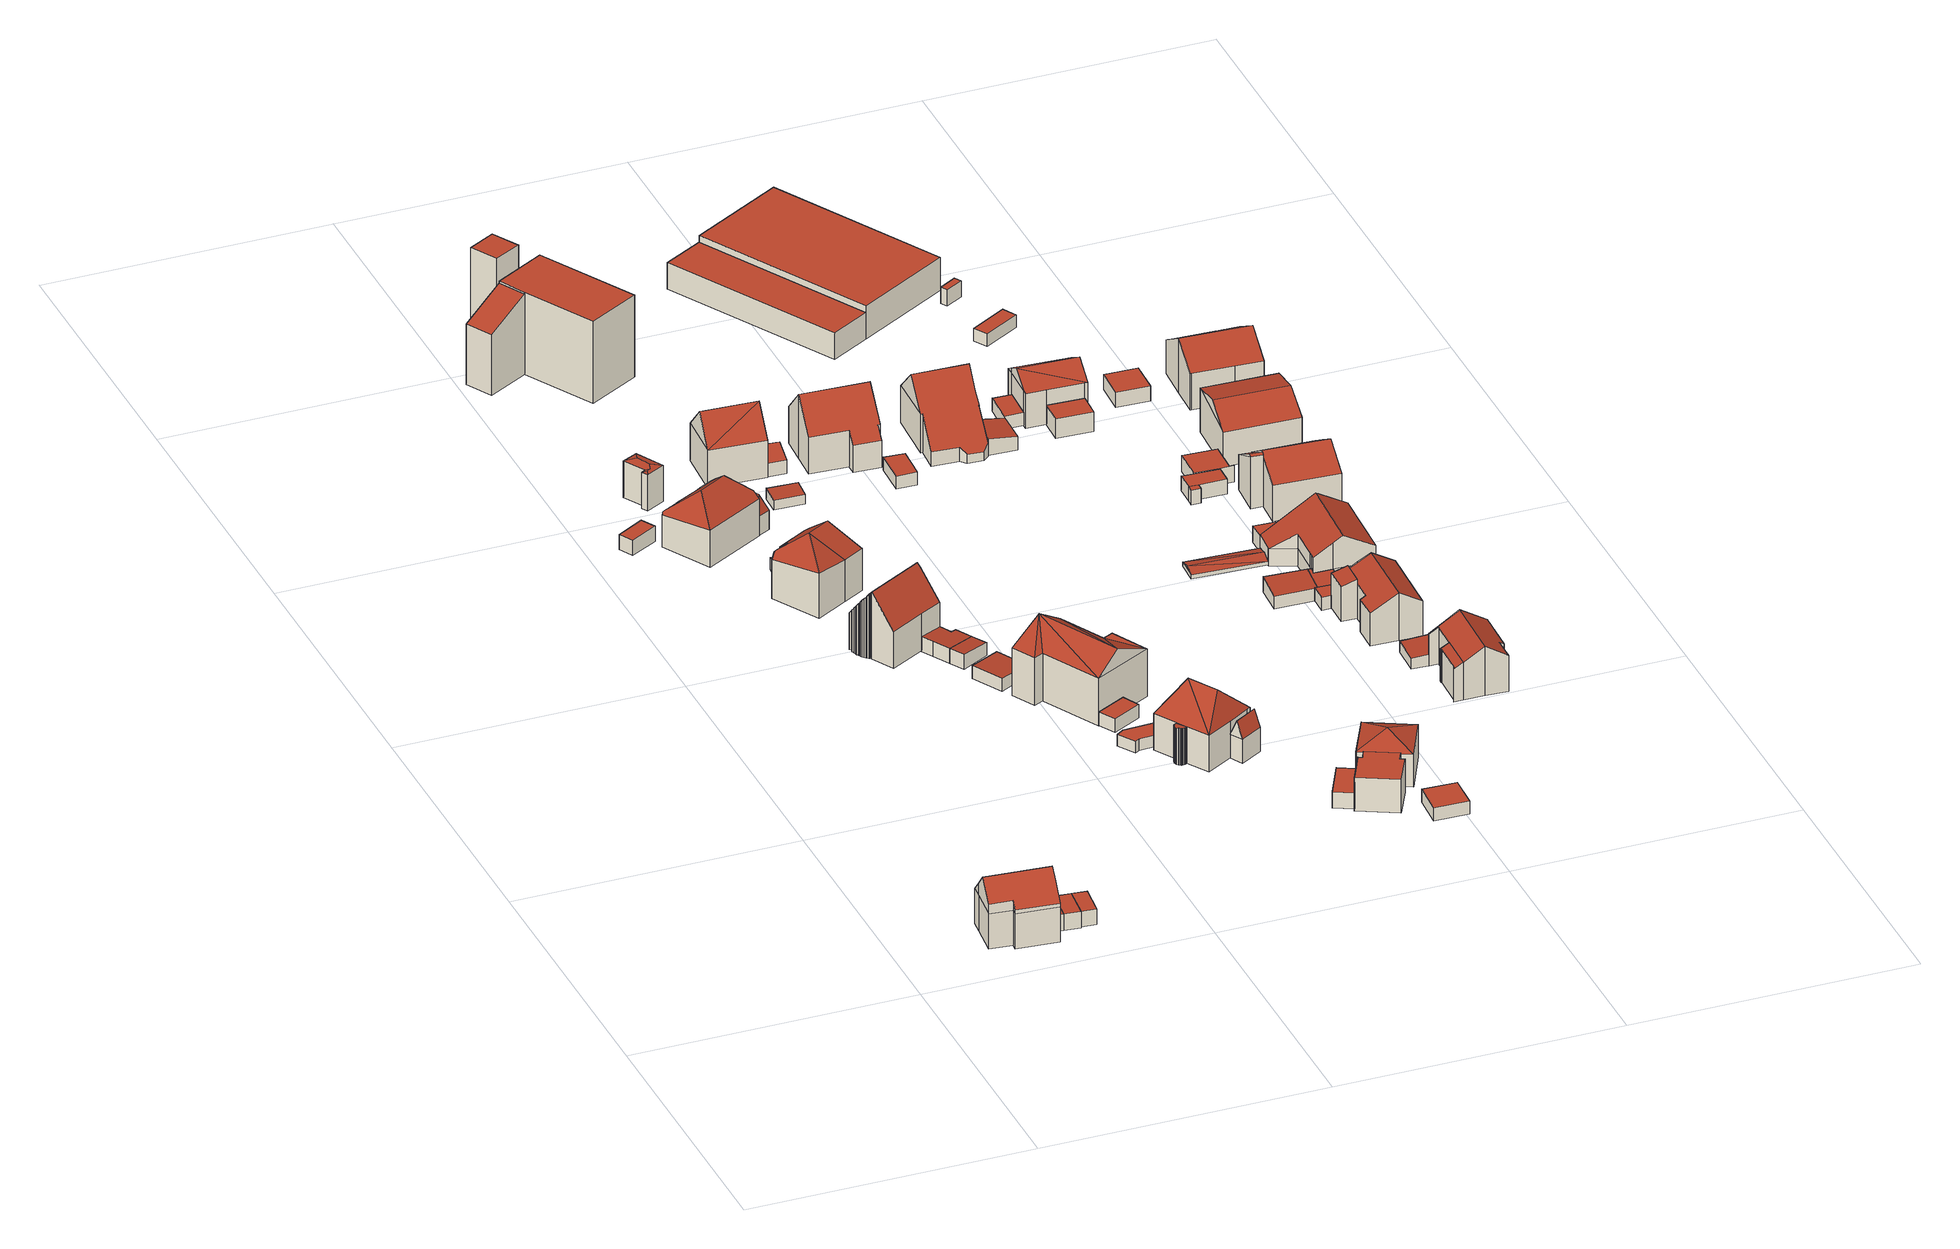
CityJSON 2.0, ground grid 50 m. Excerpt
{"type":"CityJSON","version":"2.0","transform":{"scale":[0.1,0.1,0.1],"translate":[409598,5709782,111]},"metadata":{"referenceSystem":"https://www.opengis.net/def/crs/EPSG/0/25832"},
"CityObjects":{
"building1":{"type":"Building","attributes":{"Gemeindeschluessel":"05978036","Geometrietyp2DReferenz":"3000","function":"31001_1000","roofType":"5000","measuredHeight":11.37},"geometry":[{"type":"MultiSurface","lod":"2","boundaries":[[[0,1,2,3]],[[1,4,5,2]],[[4,6,7,5]],[[6,8,9,7]],[[8,10,11,9]],[[10,12,13,11]],[[12,14,15,13]],[[14,16,17,15]],[[16,18,19,17]],[[18,20,21,19]],[[20,0,3,21]],[[22,23,4,1,24,25,26,27]],[[28,26,25,29,30,31,32]],[[12,28,32,14]],[[14,32,31,16]],[[16,31,30,18]],[[18,30,29,20]],[[20,29,25,24,0]],[[10,27,26,28,12]],[[8,22,27,10]],[[0,24,1]],[[6,23,22,8]],[[4,23,6]],[[3,2,5,7,9,11,13,15,17,19,21]]],"semantics":{"surfaces":[{"type":"WallSurface"},{"type":"RoofSurface"},{"type":"GroundSurface"}],"values":[0,0,0,0,0,0,0,0,0,0,0,1,1,0,0,0,0,0,0,0,0,0,0,2]}}]},
"building2":{"type":"Building","attributes":{"Gemeindeschluessel":"05978036","Geometrietyp2DReferenz":"3000","function":"51009_1610","roofType":"1000","measuredHeight":2.93},"geometry":[{"type":"MultiSurface","lod":"2","boundaries":[[[33,34,35,36]],[[34,37,38,35]],[[37,39,40,38]],[[39,41,42,40]],[[41,43,44,42]],[[43,33,36,44]],[[43,41,39,37,34,33]],[[36,35,38,40,42,44]]],"semantics":{"surfaces":[{"type":"WallSurface"},{"type":"RoofSurface"},{"type":"GroundSurface"}],"values":[0,0,0,0,0,0,1,2]}}]},
"building3":{"type":"Building","attributes":{"Gemeindeschluessel":"05978036","Geometrietyp2DReferenz":"3000","function":"31001_2460","roofType":"1000","measuredHeight":2.92},"geometry":[{"type":"MultiSurface","lod":"2","boundaries":[[[45,43,44,46]],[[43,41,42,44]],[[41,47,48,42]],[[47,45,46,48]],[[47,41,43,45]],[[46,44,42,48]]],"semantics":{"surfaces":[{"type":"WallSurface"},{"type":"RoofSurface"},{"type":"GroundSurface"}],"values":[0,0,0,0,1,2]}}]},
"building4":{"type":"Building","attributes":{"Gemeindeschluessel":"05978036","Geometrietyp2DReferenz":"3000","function":"31001_2460","roofType":"1000","measuredHeight":2.87},"geometry":[{"type":"MultiSurface","lod":"2","boundaries":[[[45,47,49,50]],[[47,51,52,49]],[[51,53,54,52]],[[53,45,50,54]],[[53,51,47,45]],[[50,49,52,54]]],"semantics":{"surfaces":[{"type":"WallSurface"},{"type":"RoofSurface"},{"type":"GroundSurface"}],"values":[0,0,0,0,1,2]}}]},
"building5":{"type":"Building","attributes":{"Gemeindeschluessel":"05978036","Geometrietyp2DReferenz":"3000","function":"31001_2460","roofType":"1000","measuredHeight":2.75},"geometry":[{"type":"MultiSurface","lod":"2","boundaries":[[[55,56,57,58]],[[56,59,60,57]],[[59,61,62,60]],[[61,55,58,62]],[[61,59,56,55]],[[58,57,60,62]]],"semantics":{"surfaces":[{"type":"WallSurface"},{"type":"RoofSurface"},{"type":"GroundSurface"}],"values":[0,0,0,0,1,2]}}]},
"building6":{"type":"Building","attributes":{"Gemeindeschluessel":"05978036","Geometrietyp2DReferenz":"3000","function":"31001_1000","roofType":"5000","measuredHeight":11.04},"geometry":[{"type":"MultiSurface","lod":"2","boundaries":[[[63,64,65,66]],[[64,67,68,65]],[[67,69,70,68]],[[69,71,72,70]],[[71,73,74,72]],[[73,75,76,74]],[[75,77,78,76]],[[77,79,80,78]],[[79,81,82,80]],[[81,83,84,82]],[[83,85,86,84]],[[85,63,66,86]],[[83,87,88,85]],[[75,73,89,90,79,77]],[[81,90,89,87,83]],[[89,73,71,69,67,64,63,88,87]],[[81,79,90]],[[63,85,88]],[[66,65,68,70,72,74,76,78,80,82,84,86]]],"semantics":{"surfaces":[{"type":"WallSurface"},{"type":"RoofSurface"},{"type":"GroundSurface"}],"values":[0,0,0,0,0,0,0,0,0,0,0,0,1,1,1,1,0,0,2]}}]},
"building7":{"type":"Building","attributes":{"Gemeindeschluessel":"05978036","Geometrietyp2DReferenz":"3000","function":"31001_2460","roofType":"5000","measuredHeight":7.11},"geometry":[{"type":"MultiSurface","lod":"2","boundaries":[[[91,92,93,94]],[[92,95,96,93]],[[95,97,98,96]],[[97,99,100,98]],[[99,101,102,100]],[[101,91,94,102]],[[103,104,101,99]],[[103,99,97]],[[105,104,103,97,95]],[[106,105,95,92]],[[106,92,91]],[[104,105,106,91,101]],[[94,93,96,98,100,102]]],"semantics":{"surfaces":[{"type":"WallSurface"},{"type":"RoofSurface"},{"type":"GroundSurface"}],"values":[0,0,0,0,0,0,1,1,1,1,1,1,2]}}]},
"building8":{"type":"Building","attributes":{"Gemeindeschluessel":"05978036","Geometrietyp2DReferenz":"3000","function":"31001_1000","roofType":"3100","measuredHeight":12.32},"geometry":[{"type":"MultiSurface","lod":"2","boundaries":[[[107,108,109,110]],[[108,111,112,109]],[[111,113,114,112]],[[113,115,116,114]],[[115,117,118,116]],[[117,119,120,118]],[[119,121,122,120]],[[121,123,124,122]],[[123,125,126,124]],[[125,127,128,126]],[[127,129,130,128]],[[129,131,132,130]],[[131,133,134,132]],[[133,135,136,134]],[[135,137,138,136]],[[137,139,140,138]],[[139,141,142,140]],[[141,143,144,142]],[[143,145,146,144]],[[145,147,148,146]],[[147,149,150,148]],[[149,151,152,150]],[[151,153,154,152]],[[153,155,156,154]],[[155,157,158,156]],[[157,159,160,158]],[[159,161,162,160]],[[161,163,164,162]],[[163,165,166,164]],[[165,167,168,166]],[[167,169,170,168]],[[169,107,110,170]],[[165,163,161,159,157,155,153,151,149,147,145,143,141,139,137,135,133,131,129,127,125,123,121,119,117,115,113,111]],[[111,108,107,169,167,165]],[[110,109,112,114,116,118,120,122,124,126,128,130,132,134,136,138,140,142,144,146,148,150,152,154,156,158,160,162,164,166,168,170]]],"semantics":{"surfaces":[{"type":"WallSurface"},{"type":"RoofSurface"},{"type":"GroundSurface"}],"values":[0,0,0,0,0,0,0,0,0,0,0,0,0,0,0,0,0,0,0,0,0,0,0,0,0,0,0,0,0,0,0,0,1,1,2]}}]},
"building9":{"type":"Building","attributes":{"Gemeindeschluessel":"05978036","Geometrietyp2DReferenz":"3000","function":"31001_1000","roofType":"5000","measuredHeight":12.55},"geometry":[{"type":"MultiSurface","lod":"2","boundaries":[[[171,172,173,174]],[[172,175,176,173]],[[175,177,178,176]],[[177,179,180,178]],[[179,181,182,180]],[[181,183,184,182]],[[183,185,186,184]],[[185,187,188,186]],[[187,189,190,188]],[[189,191,192,190]],[[191,193,194,192]],[[193,171,174,194]],[[171,193,191,189,195]],[[179,177,175,196]],[[189,187,185,183,181,179,196,195]],[[172,171,195,196]],[[175,172,196]],[[174,173,176,178,180,182,184,186,188,190,192,194]]],"semantics":{"surfaces":[{"type":"WallSurface"},{"type":"RoofSurface"},{"type":"GroundSurface"}],"values":[0,0,0,0,0,0,0,0,0,0,0,0,1,1,1,1,1,2]}}]},
"building10":{"type":"Building","attributes":{"Gemeindeschluessel":"05978036","Geometrietyp2DReferenz":"3000","function":"31001_2460","roofType":"1000","measuredHeight":2.13},"geometry":[{"type":"MultiSurface","lod":"2","boundaries":[[[197,198,199,200]],[[198,201,202,199]],[[201,203,204,202]],[[203,205,206,204]],[[205,207,208,206]],[[207,209,210,208]],[[209,197,200,210]],[[209,207,205,203,201,198,197]],[[200,199,202,204,206,208,210]]],"semantics":{"surfaces":[{"type":"WallSurface"},{"type":"RoofSurface"},{"type":"GroundSurface"}],"values":[0,0,0,0,0,0,0,1,2]}}]},
"building11":{"type":"Building","attributes":{"Gemeindeschluessel":"05978036","Geometrietyp2DReferenz":"3000","function":"51009_1610","roofType":"5000","measuredHeight":6.64},"geometry":[{"type":"MultiSurface","lod":"2","boundaries":[[[211,212,213,214]],[[212,215,216,213]],[[215,217,218,216]],[[217,219,220,218]],[[219,211,214,220]],[[219,221,211]],[[221,219,217]],[[222,221,217,215]],[[222,215,212]],[[221,222,212,211]],[[214,213,216,218,220]]],"semantics":{"surfaces":[{"type":"WallSurface"},{"type":"RoofSurface"},{"type":"GroundSurface"}],"values":[0,0,0,0,0,0,0,1,1,1,2]}}]},
"building12":{"type":"Building","attributes":{"Gemeindeschluessel":"05978036","Geometrietyp2DReferenz":"3000","function":"31001_2460","roofType":"2100","measuredHeight":2.82},"geometry":[{"type":"MultiSurface","lod":"2","boundaries":[[[223,224,225,226]],[[224,227,228,225]],[[227,229,230,228]],[[229,231,232,230]],[[231,233,234,232]],[[233,235,236,234]],[[235,223,226,236]],[[235,233,231,229,227,224,223]],[[226,225,228,230,232,234,236]]],"semantics":{"surfaces":[{"type":"WallSurface"},{"type":"RoofSurface"},{"type":"GroundSurface"}],"values":[0,0,0,0,0,0,0,1,2]}}]},
"building13":{"type":"Building","attributes":{"Gemeindeschluessel":"05978036","Geometrietyp2DReferenz":"3000","function":"31001_2460","roofType":"2100","measuredHeight":2.82},"geometry":[{"type":"MultiSurface","lod":"2","boundaries":[[[237,238,239,240]],[[238,223,226,239]],[[223,235,236,226]],[[235,237,240,236]],[[235,223,238,237]],[[240,239,226,236]]],"semantics":{"surfaces":[{"type":"WallSurface"},{"type":"RoofSurface"},{"type":"GroundSurface"}],"values":[0,0,0,0,1,2]}}]},
"building14":{"type":"Building","attributes":{"Gemeindeschluessel":"05978036","Geometrietyp2DReferenz":"3000","function":"31001_2460","roofType":"2100","measuredHeight":2.45},"geometry":[{"type":"MultiSurface","lod":"2","boundaries":[[[241,242,243,244]],[[242,245,246,243]],[[245,247,248,246]],[[247,241,244,248]],[[247,245,242,241]],[[244,243,246,248]]],"semantics":{"surfaces":[{"type":"WallSurface"},{"type":"RoofSurface"},{"type":"GroundSurface"}],"values":[0,0,0,0,1,2]}}]},
"building15":{"type":"Building","attributes":{"Gemeindeschluessel":"05978036","Geometrietyp2DReferenz":"3000","function":"31001_3021"},"children":["building15-1","building15-2"]},
"building15-1":{"type":"BuildingPart","attributes":{"roofType":"1000","measuredHeight":15.2},"parents":["building15"],"geometry":[{"type":"MultiSurface","lod":"2","boundaries":[[[249,250,251,252,253]],[[250,254,255,251]],[[254,256,257,255]],[[256,258,259,260,257]],[[258,256,254,250,249]],[[252,251,255,257,260]],[[253,259,258,249]],[[253,252,260,259]]],"semantics":{"surfaces":[{"type":"WallSurface"},{"type":"RoofSurface"},{"type":"GroundSurface"},{"type":"ClosureSurface"}],"values":[0,0,0,0,1,2,0,3]}}]},
"building15-2":{"type":"BuildingPart","attributes":{"roofType":"2100","measuredHeight":14.88},"parents":["building15"],"geometry":[{"type":"MultiSurface","lod":"2","boundaries":[[[259,261,262,260]],[[261,263,264,262]],[[263,253,252,264]],[[253,263,261,259]],[[260,262,264,252]],[[260,252,253,259]]],"semantics":{"surfaces":[{"type":"WallSurface"},{"type":"RoofSurface"},{"type":"GroundSurface"},{"type":"ClosureSurface"}],"values":[0,0,0,1,2,3]}}]},
"building16":{"type":"Building","attributes":{"Gemeindeschluessel":"05978036","Geometrietyp2DReferenz":"3000","function":"31001_3021","roofType":"1000","measuredHeight":16.55},"geometry":[{"type":"MultiSurface","lod":"2","boundaries":[[[265,266,267,268]],[[266,269,270,267]],[[269,271,272,270]],[[271,265,268,272]],[[271,269,266,265]],[[268,267,270,272]]],"semantics":{"surfaces":[{"type":"WallSurface"},{"type":"RoofSurface"},{"type":"GroundSurface"}],"values":[0,0,0,0,1,2]}}]},
"building17":{"type":"Building","attributes":{"Gemeindeschluessel":"05978036","Geometrietyp2DReferenz":"3000","function":"31001_2460","roofType":"1000","measuredHeight":2.43},"geometry":[{"type":"MultiSurface","lod":"2","boundaries":[[[273,274,275,276]],[[274,277,278,275]],[[277,279,280,278]],[[279,273,276,280]],[[279,277,274,273]],[[276,275,278,280]]],"semantics":{"surfaces":[{"type":"WallSurface"},{"type":"RoofSurface"},{"type":"GroundSurface"}],"values":[0,0,0,0,1,2]}}]},
"building18":{"type":"Building","attributes":{"Gemeindeschluessel":"05978036","Geometrietyp2DReferenz":"3000","function":"31001_1000","roofType":"5000","measuredHeight":12.07},"geometry":[{"type":"MultiSurface","lod":"2","boundaries":[[[281,282,283,284]],[[282,285,286,283]],[[285,287,288,286]],[[287,289,290,288]],[[289,291,292,290]],[[291,293,294,292]],[[293,295,296,294]],[[295,281,284,296]],[[291,295,293]],[[291,297,295]],[[289,297,291]],[[297,289,298]],[[298,281,297]],[[298,282,281]],[[298,285,282]],[[285,298,287]],[[281,295,297]],[[289,287,298]],[[284,283,286,288,290,292,294,296]]],"semantics":{"surfaces":[{"type":"WallSurface"},{"type":"RoofSurface"},{"type":"GroundSurface"}],"values":[0,0,0,0,0,0,0,0,1,1,1,1,1,1,1,1,0,0,2]}}]},
"building19":{"type":"Building","attributes":{"Gemeindeschluessel":"05978036","Geometrietyp2DReferenz":"3000","function":"31001_1000","roofType":"3100","measuredHeight":11.6},"geometry":[{"type":"MultiSurface","lod":"2","boundaries":[[[299,300,301,302]],[[300,303,304,301]],[[303,305,306,304]],[[305,299,302,306]],[[303,300,307]],[[299,305,308]],[[300,308,307]],[[308,300,299]],[[305,307,308]],[[307,305,303]],[[302,301,304,306]]],"semantics":{"surfaces":[{"type":"WallSurface"},{"type":"RoofSurface"},{"type":"GroundSurface"}],"values":[0,0,0,0,0,0,1,1,1,1,2]}}]},
"building20":{"type":"Building","attributes":{"Gemeindeschluessel":"05978036","Geometrietyp2DReferenz":"3000","function":"31001_2460","roofType":"2100","measuredHeight":2.05},"geometry":[{"type":"MultiSurface","lod":"2","boundaries":[[[309,310,311,312]],[[310,313,314,311]],[[313,315,316,314]],[[315,309,312,316]],[[315,313,310,309]],[[312,311,314,316]]],"semantics":{"surfaces":[{"type":"WallSurface"},{"type":"RoofSurface"},{"type":"GroundSurface"}],"values":[0,0,0,0,1,2]}}]},
"building21":{"type":"Building","attributes":{"Gemeindeschluessel":"05978036","Geometrietyp2DReferenz":"3000","function":"31001_2460","roofType":"1000","measuredHeight":2.13},"geometry":[{"type":"MultiSurface","lod":"2","boundaries":[[[317,318,319,320]],[[318,321,322,319]],[[321,323,324,322]],[[323,325,326,324]],[[325,327,328,326]],[[327,329,330,328]],[[329,331,332,330]],[[331,317,320,332]],[[331,329,327,325,323,321,318,317]],[[320,319,322,324,326,328,330,332]]],"semantics":{"surfaces":[{"type":"WallSurface"},{"type":"RoofSurface"},{"type":"GroundSurface"}],"values":[0,0,0,0,0,0,0,0,1,2]}}]},
"building22":{"type":"Building","attributes":{"Gemeindeschluessel":"05978036","Geometrietyp2DReferenz":"3000","function":"31001_1000"},"children":["building22-1","building22-2","building22-3"]},
"building22-1":{"type":"BuildingPart","attributes":{"roofType":"3200","measuredHeight":11.85},"parents":["building22"],"geometry":[{"type":"MultiSurface","lod":"2","boundaries":[[[333,334,335,336,337]],[[334,338,339,335]],[[338,340,341,339]],[[340,342,343,341]],[[342,344,345,346,343]],[[347,348,349,350,351]],[[348,352,353,349]],[[340,338,334,354]],[[348,347,344,342,355]],[[354,348,355]],[[348,354,334,333,356,352]],[[340,355,342]],[[355,340,354]],[[353,336,335,339,341,343,346,350,349]],[[337,356,333]],[[336,353,352,356,337]],[[351,345,344,347]],[[351,350,346,345]]],"semantics":{"surfaces":[{"type":"WallSurface"},{"type":"RoofSurface"},{"type":"GroundSurface"},{"type":"ClosureSurface"}],"values":[0,0,0,0,0,0,0,1,1,1,1,1,1,2,0,3,0,3]}}]},
"building22-2":{"type":"BuildingPart","attributes":{"roofType":"2100","measuredHeight":6.86},"parents":["building22"],"geometry":[{"type":"MultiSurface","lod":"2","boundaries":[[[357,358,359,360]],[[358,361,362,359]],[[361,363,364,362]],[[363,365,366,364]],[[365,367,368,366]],[[367,369,370,368]],[[369,371,372,370]],[[371,373,374,372]],[[373,375,376,374]],[[375,377,378,376]],[[377,379,380,378]],[[379,381,382,380]],[[381,383,384,382]],[[383,385,386,384]],[[385,387,388,386]],[[387,389,390,388]],[[389,391,392,390]],[[391,393,394,392]],[[393,337,336,394]],[[352,395,396,353]],[[395,357,360,396]],[[395,352,356,337,393,391,389,387,385,383,381,379,377,375,373,371,369,367,365,363,361,358,357]],[[360,359,362,364,366,368,370,372,374,376,378,380,382,384,386,388,390,392,394,336,353,396]],[[353,336,337,356,352]]],"semantics":{"surfaces":[{"type":"WallSurface"},{"type":"RoofSurface"},{"type":"GroundSurface"},{"type":"ClosureSurface"}],"values":[0,0,0,0,0,0,0,0,0,0,0,0,0,0,0,0,0,0,0,0,0,1,2,3]}}]},
"building22-3":{"type":"BuildingPart","attributes":{"roofType":"5000","measuredHeight":7.27},"parents":["building22"],"geometry":[{"type":"MultiSurface","lod":"2","boundaries":[[[345,397,398,346]],[[397,399,400,398]],[[399,351,350,400]],[[401,351,399]],[[402,401,399,397]],[[402,397,345]],[[401,402,345,351]],[[346,398,400,350]],[[346,350,351,345]]],"semantics":{"surfaces":[{"type":"WallSurface"},{"type":"RoofSurface"},{"type":"GroundSurface"},{"type":"ClosureSurface"}],"values":[0,0,0,0,1,0,1,2,3]}}]},
"building23":{"type":"Building","attributes":{"Gemeindeschluessel":"05978036","Geometrietyp2DReferenz":"3000","function":"31001_2460","roofType":"3100","measuredHeight":3.89},"geometry":[{"type":"MultiSurface","lod":"2","boundaries":[[[403,404,405,406]],[[404,407,408,405]],[[407,409,410,408]],[[409,403,406,410]],[[407,404,411]],[[403,409,412]],[[403,411,404]],[[411,403,412]],[[409,407,411,412]],[[406,405,408,410]]],"semantics":{"surfaces":[{"type":"WallSurface"},{"type":"RoofSurface"},{"type":"GroundSurface"}],"values":[0,0,0,0,0,0,1,1,1,2]}}]},
"building24":{"type":"Building","attributes":{"Gemeindeschluessel":"05978036","Geometrietyp2DReferenz":"3000","function":"51009_1610","roofType":"1000","measuredHeight":3},"geometry":[{"type":"MultiSurface","lod":"2","boundaries":[[[413,414,415,416]],[[414,417,418,415]],[[417,419,420,418]],[[419,421,422,420]],[[421,423,424,422]],[[423,425,426,424]],[[425,413,416,426]],[[425,423,421,419,417,414,413]],[[416,415,418,420,422,424,426]]],"semantics":{"surfaces":[{"type":"WallSurface"},{"type":"RoofSurface"},{"type":"GroundSurface"}],"values":[0,0,0,0,0,0,0,1,2]}}]},
"building25":{"type":"Building","attributes":{"Gemeindeschluessel":"05978036","Geometrietyp2DReferenz":"3000","function":"31001_1000","roofType":"3100","measuredHeight":11.89},"geometry":[{"type":"MultiSurface","lod":"2","boundaries":[[[427,428,429,430]],[[428,431,432,429]],[[431,433,434,432]],[[433,435,436,434]],[[435,437,438,436]],[[437,439,440,438]],[[439,441,442,440]],[[441,443,444,442]],[[443,445,446,444]],[[445,427,430,446]],[[441,439,437,435,433,431,428,427]],[[427,445,443,441]],[[430,429,432,434,436,438,440,442,444,446]]],"semantics":{"surfaces":[{"type":"WallSurface"},{"type":"RoofSurface"},{"type":"GroundSurface"}],"values":[0,0,0,0,0,0,0,0,0,0,1,1,2]}}]},
"building26":{"type":"Building","attributes":{"Gemeindeschluessel":"05978036","Geometrietyp2DReferenz":"3000","function":"31001_1000"},"children":["building26-1","building26-2"]},
"building26-1":{"type":"BuildingPart","attributes":{"roofType":"1000","measuredHeight":6.19},"parents":["building26"],"geometry":[{"type":"MultiSurface","lod":"2","boundaries":[[[447,448,418,420]],[[448,449,415,418]],[[449,450,451,416,415]],[[452,453,454,455,456]],[[453,457,458,454]],[[457,459,460,458]],[[459,461,462,460]],[[461,447,420,462]],[[461,459,457,453,452,450,449,448,447]],[[420,418,415,416,455,454,458,460,462]],[[456,451,450,452]],[[456,455,416,451]]],"semantics":{"surfaces":[{"type":"WallSurface"},{"type":"RoofSurface"},{"type":"GroundSurface"},{"type":"ClosureSurface"}],"values":[0,0,0,0,0,0,0,0,1,2,0,3]}}]},
"building26-2":{"type":"BuildingPart","attributes":{"roofType":"3500","measuredHeight":8.05},"parents":["building26"],"geometry":[{"type":"MultiSurface","lod":"2","boundaries":[[[463,464,465,426]],[[464,466,467,465]],[[466,468,469,467]],[[468,456,455,469]],[[451,463,426,416]],[[464,463,470]],[[466,464,470]],[[468,466,470]],[[463,451,456,468,470]],[[465,467,469,455,416,426]],[[416,455,456,451]]],"semantics":{"surfaces":[{"type":"WallSurface"},{"type":"RoofSurface"},{"type":"GroundSurface"},{"type":"ClosureSurface"}],"values":[0,0,0,0,0,1,1,1,1,2,3]}}]},
"building27":{"type":"Building","attributes":{"Gemeindeschluessel":"05978036","Geometrietyp2DReferenz":"3000","function":"31001_2460","roofType":"1000","measuredHeight":2.37},"geometry":[{"type":"MultiSurface","lod":"2","boundaries":[[[471,472,473,474]],[[472,475,476,473]],[[475,477,478,476]],[[477,471,474,478]],[[477,475,472,471]],[[474,473,476,478]]],"semantics":{"surfaces":[{"type":"WallSurface"},{"type":"RoofSurface"},{"type":"GroundSurface"}],"values":[0,0,0,0,1,2]}}]},
"building28":{"type":"Building","attributes":{"Gemeindeschluessel":"05978036","Geometrietyp2DReferenz":"3000","function":"31001_2460","roofType":"1000","measuredHeight":2.38},"geometry":[{"type":"MultiSurface","lod":"2","boundaries":[[[479,480,481,482]],[[480,483,484,481]],[[483,485,486,484]],[[485,479,482,486]],[[485,483,480,479]],[[482,481,484,486]]],"semantics":{"surfaces":[{"type":"WallSurface"},{"type":"RoofSurface"},{"type":"GroundSurface"}],"values":[0,0,0,0,1,2]}}]},
"building29":{"type":"Building","attributes":{"Gemeindeschluessel":"05978036","Geometrietyp2DReferenz":"3000","function":"31001_1000","roofType":"5000","measuredHeight":11.74},"geometry":[{"type":"MultiSurface","lod":"2","boundaries":[[[487,488,489,490]],[[488,491,492,489]],[[491,493,494,492]],[[493,495,496,494]],[[495,497,498,496]],[[497,499,500,498]],[[499,501,502,500]],[[501,503,504,502]],[[503,505,506,504]],[[505,507,508,506]],[[507,509,510,508]],[[509,487,490,510]],[[511,503,501,512]],[[509,507,505,511,512,499,497,495,493,491,488,487]],[[505,503,511]],[[501,499,512]],[[490,489,492,494,496,498,500,502,504,506,508,510]]],"semantics":{"surfaces":[{"type":"WallSurface"},{"type":"RoofSurface"},{"type":"GroundSurface"}],"values":[0,0,0,0,0,0,0,0,0,0,0,0,1,1,0,0,2]}}]},
"building30":{"type":"Building","attributes":{"Gemeindeschluessel":"05978036","Geometrietyp2DReferenz":"3000","function":"31001_2460","roofType":"2100","measuredHeight":3.1},"geometry":[{"type":"MultiSurface","lod":"2","boundaries":[[[513,514,515,516]],[[514,517,518,515]],[[517,519,520,518]],[[519,521,522,520]],[[521,523,524,522]],[[523,513,516,524]],[[523,521,519,517,514,513]],[[516,515,518,520,522,524]]],"semantics":{"surfaces":[{"type":"WallSurface"},{"type":"RoofSurface"},{"type":"GroundSurface"}],"values":[0,0,0,0,0,0,1,2]}}]},
"building31":{"type":"Building","attributes":{"Gemeindeschluessel":"05978036","Geometrietyp2DReferenz":"3000","function":"31001_1310","roofType":"3100","measuredHeight":1.25},"geometry":[{"type":"MultiSurface","lod":"2","boundaries":[[[525,526,527,528]],[[526,529,530,527]],[[529,531,532,530]],[[531,525,528,532]],[[529,526,533]],[[525,531,534]],[[533,525,534]],[[525,533,526]],[[529,534,531]],[[534,529,533]],[[528,527,530,532]]],"semantics":{"surfaces":[{"type":"WallSurface"},{"type":"RoofSurface"},{"type":"GroundSurface"}],"values":[0,0,0,0,0,0,1,1,1,1,2]}}]},
"building32":{"type":"Building","attributes":{"Gemeindeschluessel":"05978036","Geometrietyp2DReferenz":"3000","function":"31001_1310","roofType":"2100","measuredHeight":2.78},"geometry":[{"type":"MultiSurface","lod":"2","boundaries":[[[535,536,537,538]],[[536,539,540,537]],[[539,541,542,540]],[[541,543,544,542]],[[543,545,546,544]],[[545,547,548,546]],[[547,535,538,548]],[[547,545,543,541,539,536,535]],[[538,537,540,542,544,546,548]]],"semantics":{"surfaces":[{"type":"WallSurface"},{"type":"RoofSurface"},{"type":"GroundSurface"}],"values":[0,0,0,0,0,0,0,1,2]}}]},
"building33":{"type":"Building","attributes":{"Gemeindeschluessel":"05978036","Geometrietyp2DReferenz":"3000","function":"31001_2460","roofType":"1000","measuredHeight":2.44},"geometry":[{"type":"MultiSurface","lod":"2","boundaries":[[[549,550,551,552]],[[550,553,554,551]],[[553,555,556,554]],[[555,549,552,556]],[[555,553,550,549]],[[552,551,554,556]]],"semantics":{"surfaces":[{"type":"WallSurface"},{"type":"RoofSurface"},{"type":"GroundSurface"}],"values":[0,0,0,0,1,2]}}]},
"building34":{"type":"Building","attributes":{"Gemeindeschluessel":"05978036","Geometrietyp2DReferenz":"3000","function":"31001_3211"},"children":["building34-1","building34-2"]},
"building34-1":{"type":"BuildingPart","attributes":{"roofType":"1000","measuredHeight":6.15},"parents":["building34"],"geometry":[{"type":"MultiSurface","lod":"2","boundaries":[[[557,558,559,560,561]],[[558,562,563,559]],[[562,564,565,566,563]],[[564,562,558,557]],[[560,559,563,566]],[[561,565,564,557]],[[561,560,566,565]]],"semantics":{"surfaces":[{"type":"WallSurface"},{"type":"RoofSurface"},{"type":"GroundSurface"},{"type":"ClosureSurface"}],"values":[0,0,0,1,2,0,3]}}]},
"building34-2":{"type":"BuildingPart","attributes":{"roofType":"1000","measuredHeight":4.95},"parents":["building34"],"geometry":[{"type":"MultiSurface","lod":"2","boundaries":[[[567,568,569,570]],[[568,561,560,569]],[[565,567,570,566]],[[565,561,568,567]],[[570,569,560,566]],[[566,560,561,565]]],"semantics":{"surfaces":[{"type":"WallSurface"},{"type":"RoofSurface"},{"type":"GroundSurface"},{"type":"ClosureSurface"}],"values":[0,0,0,1,2,3]}}]},
"building35":{"type":"Building","attributes":{"Gemeindeschluessel":"05978036","Geometrietyp2DReferenz":"3000","function":"31001_2460","roofType":"2100","measuredHeight":2.28},"geometry":[{"type":"MultiSurface","lod":"2","boundaries":[[[571,572,573,574]],[[572,575,576,573]],[[575,577,578,576]],[[577,579,580,578]],[[579,581,582,580]],[[581,571,574,582]],[[581,579,577,575,572,571]],[[574,573,576,578,580,582]]],"semantics":{"surfaces":[{"type":"WallSurface"},{"type":"RoofSurface"},{"type":"GroundSurface"}],"values":[0,0,0,0,0,0,1,2]}}]},
"building36":{"type":"Building","attributes":{"Gemeindeschluessel":"05978036","Geometrietyp2DReferenz":"3000","function":"31001_2460","roofType":"1000","measuredHeight":2.38},"geometry":[{"type":"MultiSurface","lod":"2","boundaries":[[[583,584,585,586]],[[584,587,588,585]],[[587,589,590,588]],[[589,591,592,590]],[[591,593,594,592]],[[593,595,596,594]],[[595,583,586,596]],[[595,593,591,589,587,584,583]],[[586,585,588,590,592,594,596]]],"semantics":{"surfaces":[{"type":"WallSurface"},{"type":"RoofSurface"},{"type":"GroundSurface"}],"values":[0,0,0,0,0,0,0,1,2]}}]},
"building37":{"type":"Building","attributes":{"Gemeindeschluessel":"05978036","Geometrietyp2DReferenz":"3000","function":"31001_1310","roofType":"2100","measuredHeight":3.2},"geometry":[{"type":"MultiSurface","lod":"2","boundaries":[[[597,598,599,600]],[[598,601,602,599]],[[601,603,604,602]],[[603,605,606,604]],[[605,607,608,606]],[[607,597,600,608]],[[607,605,603,601,598,597]],[[600,599,602,604,606,608]]],"semantics":{"surfaces":[{"type":"WallSurface"},{"type":"RoofSurface"},{"type":"GroundSurface"}],"values":[0,0,0,0,0,0,1,2]}}]},
"building38":{"type":"Building","attributes":{"Gemeindeschluessel":"05978036","Geometrietyp2DReferenz":"3000","function":"31001_1000"},"children":["building38-1","building38-2"]},
"building38-1":{"type":"BuildingPart","attributes":{"roofType":"2100","measuredHeight":7.26},"parents":["building38"],"geometry":[{"type":"MultiSurface","lod":"2","boundaries":[[[609,610,611,612,613]],[[610,614,615,611]],[[614,616,617,618,615]],[[616,614,610,609]],[[612,611,615,618]],[[613,617,616,609]],[[613,612,618,617]]],"semantics":{"surfaces":[{"type":"WallSurface"},{"type":"RoofSurface"},{"type":"GroundSurface"},{"type":"ClosureSurface"}],"values":[0,0,0,1,2,0,3]}}]},
"building38-2":{"type":"BuildingPart","attributes":{"roofType":"3100","measuredHeight":8.87},"parents":["building38"],"geometry":[{"type":"MultiSurface","lod":"2","boundaries":[[[619,613,612,620]],[[617,621,622,618]],[[621,623,624,622]],[[623,625,626,624]],[[625,627,628,626]],[[627,629,630,628]],[[629,631,632,630]],[[631,633,634,632]],[[633,619,620,634]],[[629,627,625,623]],[[623,621,617,613,619,633,631,629]],[[620,612,618,622,624,626,628,630,632,634]],[[618,612,613,617]]],"semantics":{"surfaces":[{"type":"WallSurface"},{"type":"RoofSurface"},{"type":"GroundSurface"},{"type":"ClosureSurface"}],"values":[0,0,0,0,0,0,0,0,0,1,1,2,3]}}]},
"building39":{"type":"Building","attributes":{"Gemeindeschluessel":"05978036","Geometrietyp2DReferenz":"3000","function":"31001_1000"},"children":["building39-1","building39-2"]},
"building39-1":{"type":"BuildingPart","attributes":{"roofType":"2100","measuredHeight":6.91},"parents":["building39"],"geometry":[{"type":"MultiSurface","lod":"2","boundaries":[[[635,636,637,638,639]],[[636,640,641,637]],[[640,642,643,641]],[[642,644,645,643]],[[644,646,647,645]],[[646,648,649,647]],[[648,650,651,652,649]],[[648,646,644,642,640,636,635,650]],[[652,638,637,641,643,645,647,649]],[[639,651,650,635]],[[639,638,652,651]]],"semantics":{"surfaces":[{"type":"WallSurface"},{"type":"RoofSurface"},{"type":"GroundSurface"},{"type":"ClosureSurface"}],"values":[0,0,0,0,0,0,0,1,2,0,3]}}]},
"building39-2":{"type":"BuildingPart","attributes":{"roofType":"3100","measuredHeight":9.14},"parents":["building39"],"geometry":[{"type":"MultiSurface","lod":"2","boundaries":[[[653,654,655,656]],[[654,657,658,655]],[[657,659,660,658]],[[659,661,662,660]],[[661,663,664,662]],[[663,665,666,664]],[[665,667,668,666]],[[667,669,670,668]],[[669,671,672,670]],[[671,673,674,672]],[[673,675,676,674]],[[675,677,678,676]],[[677,639,638,678]],[[651,653,656,652]],[[677,675,673,671,669,667,665,663]],[[663,661,659,657,654,653,651,639,677]],[[656,655,658,660,662,664,666,668,670,672,674,676,678,638,652]],[[652,638,639,651]]],"semantics":{"surfaces":[{"type":"WallSurface"},{"type":"RoofSurface"},{"type":"GroundSurface"},{"type":"ClosureSurface"}],"values":[0,0,0,0,0,0,0,0,0,0,0,0,0,0,1,1,2,3]}}]},
"building40":{"type":"Building","attributes":{"Gemeindeschluessel":"05978036","Geometrietyp2DReferenz":"3000","function":"31001_1000"},"children":["building40-1","building40-2"]},
"building40-1":{"type":"BuildingPart","attributes":{"roofType":"3100","measuredHeight":8.75},"parents":["building40"],"geometry":[{"type":"MultiSurface","lod":"2","boundaries":[[[679,680,681,682]],[[680,683,684,685,681]],[[686,687,688,689,690]],[[687,691,692,688]],[[691,693,694,692]],[[693,695,696,694]],[[695,679,682,696]],[[695,697,679]],[[697,695,698,699]],[[699,680,697]],[[699,700,687,686,683,680]],[[687,700,691]],[[691,700,699,698,693]],[[693,698,695]],[[679,697,680]],[[682,681,685,689,688,692,694,696]],[[690,684,683,686]],[[690,689,685,684]]],"semantics":{"surfaces":[{"type":"WallSurface"},{"type":"RoofSurface"},{"type":"GroundSurface"},{"type":"ClosureSurface"}],"values":[0,0,0,0,0,0,0,1,1,1,1,0,0,0,0,2,0,3]}}]},
"building40-2":{"type":"BuildingPart","attributes":{"roofType":"1000","measuredHeight":3.57},"parents":["building40"],"geometry":[{"type":"MultiSurface","lod":"2","boundaries":[[[701,702,703,704]],[[702,690,689,703]],[[684,701,704,685]],[[684,690,702,701]],[[704,703,689,685]],[[685,689,690,684]]],"semantics":{"surfaces":[{"type":"WallSurface"},{"type":"RoofSurface"},{"type":"GroundSurface"},{"type":"ClosureSurface"}],"values":[0,0,0,1,2,3]}}]},
"building41":{"type":"Building","attributes":{"Gemeindeschluessel":"05978036","Geometrietyp2DReferenz":"3000","function":"31001_2460"},"children":["building41-1","building41-2"]},
"building41-1":{"type":"BuildingPart","attributes":{"roofType":"1000","measuredHeight":2.68},"parents":["building41"],"geometry":[{"type":"MultiSurface","lod":"2","boundaries":[[[705,706,707,708]],[[709,710,711,712]],[[710,705,708,711]],[[710,709,706,705]],[[708,707,712,711]],[[712,707,706,709]]],"semantics":{"surfaces":[{"type":"WallSurface"},{"type":"RoofSurface"},{"type":"GroundSurface"},{"type":"ClosureSurface"}],"values":[0,0,0,1,2,3]}}]},
"building41-2":{"type":"BuildingPart","attributes":{"roofType":"1000","measuredHeight":2.71},"parents":["building41"],"geometry":[{"type":"MultiSurface","lod":"2","boundaries":[[[713,709,712,714]],[[715,716,707,706]],[[715,717,718,716]],[[717,719,720,718]],[[719,721,722,720]],[[721,713,714,722]],[[721,719,717,715,706,709,713]],[[714,712,707,716,718,720,722]],[[706,707,712,709]]],"semantics":{"surfaces":[{"type":"WallSurface"},{"type":"RoofSurface"},{"type":"GroundSurface"},{"type":"ClosureSurface"}],"values":[0,0,0,0,0,0,1,2,3]}}]},
"building42":{"type":"Building","attributes":{"Gemeindeschluessel":"05978036","Geometrietyp2DReferenz":"3000","function":"31001_1000","roofType":"5000","measuredHeight":9.08},"geometry":[{"type":"MultiSurface","lod":"2","boundaries":[[[723,724,725,726]],[[724,727,728,725]],[[727,605,729,728]],[[605,603,730,729]],[[603,731,732,730]],[[731,733,734,732]],[[733,735,736,734]],[[735,737,738,736]],[[737,739,740,738]],[[739,741,742,740]],[[741,723,726,742]],[[743,741,739,737,744,745,746,747,748,749]],[[750,751,743,749,752]],[[724,750,752,727]],[[727,752,749,748,605]],[[723,751,750,724]],[[605,748,747,603]],[[603,747,746,731]],[[731,746,745,733]],[[733,745,744,735]],[[735,744,737]],[[741,743,751,723]],[[726,725,728,729,730,732,734,736,738,740,742]]],"semantics":{"surfaces":[{"type":"WallSurface"},{"type":"RoofSurface"},{"type":"GroundSurface"}],"values":[0,0,0,0,0,0,0,0,0,0,0,1,1,0,0,0,0,0,0,0,0,0,2]}}]},
"building43":{"type":"Building","attributes":{"Gemeindeschluessel":"05978036","Geometrietyp2DReferenz":"3000","function":"31001_2460","roofType":"1000","measuredHeight":2.93},"geometry":[{"type":"MultiSurface","lod":"2","boundaries":[[[753,754,755,742]],[[754,756,757,755]],[[756,758,726,757]],[[758,753,742,726]],[[758,756,754,753]],[[742,755,757,726]]],"semantics":{"surfaces":[{"type":"WallSurface"},{"type":"RoofSurface"},{"type":"GroundSurface"}],"values":[0,0,0,0,1,2]}}]},
"building44":{"type":"Building","attributes":{"Gemeindeschluessel":"05978036","Geometrietyp2DReferenz":"3000","function":"31001_2460","roofType":"1000","measuredHeight":2.95},"geometry":[{"type":"MultiSurface","lod":"2","boundaries":[[[759,760,761,762]],[[760,763,764,761]],[[763,765,766,764]],[[765,767,768,766]],[[767,769,770,768]],[[769,771,772,770]],[[771,759,762,772]],[[771,769,767,765,763,760,759]],[[762,761,764,766,768,770,772]]],"semantics":{"surfaces":[{"type":"WallSurface"},{"type":"RoofSurface"},{"type":"GroundSurface"}],"values":[0,0,0,0,0,0,0,1,2]}}]},
"building45":{"type":"Building","attributes":{"Gemeindeschluessel":"05978036","Geometrietyp2DReferenz":"3000","function":"31001_2460","roofType":"1000","measuredHeight":2.37},"geometry":[{"type":"MultiSurface","lod":"2","boundaries":[[[773,774,775,776]],[[774,777,778,775]],[[777,779,780,778]],[[779,773,776,780]],[[779,777,774,773]],[[776,775,778,780]]],"semantics":{"surfaces":[{"type":"WallSurface"},{"type":"RoofSurface"},{"type":"GroundSurface"}],"values":[0,0,0,0,1,2]}}]},
"building46":{"type":"Building","attributes":{"Gemeindeschluessel":"05978036","Geometrietyp2DReferenz":"3000","function":"31001_2500","roofType":"1000","measuredHeight":3},"geometry":[{"type":"MultiSurface","lod":"2","boundaries":[[[781,782,783,784]],[[782,785,786,783]],[[785,787,788,786]],[[787,781,784,788]],[[787,785,782,781]],[[784,783,786,788]]],"semantics":{"surfaces":[{"type":"WallSurface"},{"type":"RoofSurface"},{"type":"GroundSurface"}],"values":[0,0,0,0,1,2]}}]},
"building47":{"type":"Building","attributes":{"Gemeindeschluessel":"05978036","Geometrietyp2DReferenz":"3000","function":"31001_1000"},"children":["building47-1","building47-2"]},
"building47-1":{"type":"BuildingPart","attributes":{"roofType":"3100","measuredHeight":9.83},"parents":["building47"],"geometry":[{"type":"MultiSurface","lod":"2","boundaries":[[[789,790,791,792,793]],[[790,794,795,791]],[[794,796,797,795]],[[794,790,798]],[[790,789,799,798]],[[796,794,798,799,800]],[[792,791,795,797,801]],[[793,802,789]],[[792,801,803,802,793]],[[801,797,796,803]],[[799,789,802,803,800]],[[800,803,796]]],"semantics":{"surfaces":[{"type":"WallSurface"},{"type":"RoofSurface"},{"type":"GroundSurface"},{"type":"ClosureSurface"}],"values":[0,0,0,0,1,1,2,0,3,3,0,3]}}]},
"building47-2":{"type":"BuildingPart","attributes":{"roofType":"3100","measuredHeight":9.93},"parents":["building47"],"geometry":[{"type":"MultiSurface","lod":"2","boundaries":[[[804,805,806,807]],[[805,808,809,806]],[[808,810,811,809]],[[810,812,813,811]],[[812,793,792,813]],[[814,815,816,797,796]],[[815,804,807,816]],[[817,802,793,812,810,808]],[[808,805,804,815,814,817]],[[807,806,809,811,813,792,801,797,816]],[[803,802,817,800]],[[801,792,793,802,803]],[[814,796,800,817]],[[801,803,796,797]],[[796,803,800]]],"semantics":{"surfaces":[{"type":"WallSurface"},{"type":"RoofSurface"},{"type":"GroundSurface"},{"type":"ClosureSurface"}],"values":[0,0,0,0,0,0,0,1,1,2,0,3,0,3,3]}}]},
"building48":{"type":"Building","attributes":{"Gemeindeschluessel":"05978036","Geometrietyp2DReferenz":"3000","function":"31001_2460","roofType":"1000","measuredHeight":2.85},"geometry":[{"type":"MultiSurface","lod":"2","boundaries":[[[818,819,820,821]],[[819,822,823,820]],[[822,824,825,823]],[[824,818,821,825]],[[824,822,819,818]],[[821,820,823,825]]],"semantics":{"surfaces":[{"type":"WallSurface"},{"type":"RoofSurface"},{"type":"GroundSurface"}],"values":[0,0,0,0,1,2]}}]},
"building49":{"type":"Building","attributes":{"Gemeindeschluessel":"05978036","Geometrietyp2DReferenz":"3000","function":"31001_1000","roofType":"5000","measuredHeight":9.31},"geometry":[{"type":"MultiSurface","lod":"2","boundaries":[[[826,827,828,829]],[[827,830,831,828]],[[830,832,833,831]],[[832,826,829,833]],[[834,827,826,835]],[[830,834,835,832]],[[830,827,834]],[[826,832,835]],[[829,828,831,833]]],"semantics":{"surfaces":[{"type":"WallSurface"},{"type":"RoofSurface"},{"type":"GroundSurface"}],"values":[0,0,0,0,1,1,0,0,2]}}]},
"building50":{"type":"Building","attributes":{"Gemeindeschluessel":"05978036","Geometrietyp2DReferenz":"3000","function":"31001_1000","roofType":"3100","measuredHeight":10.14},"geometry":[{"type":"MultiSurface","lod":"2","boundaries":[[[836,837,838,839]],[[837,840,841,838]],[[840,842,843,841]],[[842,844,845,843]],[[844,846,847,845]],[[846,848,849,847]],[[848,850,851,849]],[[850,852,853,851]],[[852,854,855,853]],[[854,856,857,855]],[[856,858,859,857]],[[858,836,839,859]],[[854,852,850,848,846,844,842,840]],[[840,837,836,858,856,854]],[[839,838,841,843,845,847,849,851,853,855,857,859]]],"semantics":{"surfaces":[{"type":"WallSurface"},{"type":"RoofSurface"},{"type":"GroundSurface"}],"values":[0,0,0,0,0,0,0,0,0,0,0,0,1,1,2]}}]}
},
"vertices":[
[134,89,103],[136,111,103],[136,111,38],[134,89,38],[244,101,103],[244,101,38],[244,92,103],[244,92,38],[242,71,103],[242,71,38],[247,71,103],[247,71,38],[244,35,103],[244,35,38],[241,9,103],[241,9,38],[167,16,103],[167,16,38],[168,27,103],[168,27,38],[128,31,103],[128,31,38],[242,71,134],[244,92,113],[134,89,126],[131,64,152],[245,54,152],[247,71,134],[244,35,135],[128,31,121],[168,27,121],[167,16,110],[241,9,110],
[244,35,72],[247,71,72],[247,71,42],[244,35,42],[242,71,72],[242,71,42],[244,92,72],[244,92,42],[262,90,72],[262,90,42],[257,34,72],[257,34,42],
[285,31,72],[285,31,42],[291,88,72],[291,88,42],
[291,88,43],[285,31,43],[317,85,72],[317,85,43],[311,29,72],[311,29,43],
[36,1373,61],[84,1400,61],[84,1400,33],[36,1373,33],[98,1375,61],[98,1375,33],[49,1348,61],[49,1348,33],
[137,1370,101],[134,1376,95],[134,1376,37],[137,1370,37],[180,1401,95],[180,1401,37],[183,1396,101],[183,1396,37],[206,1409,101],[206,1409,37],[211,1400,109],[211,1400,37],[221,1406,97],[221,1406,37],[242,1368,101],[242,1368,37],[232,1363,113],[232,1363,37],[254,1323,106],[254,1323,37],[147,1263,106],[147,1263,37],[99,1349,96],[99,1349,37],[153,1317,148],[102,1351,101],[203,1345,148],[248,1333,117],
[104,1526,94],[131,1540,94],[131,1540,27],[104,1526,27],[158,1491,94],[158,1491,27],[124,1473,94],[124,1473,27],[118,1484,94],[118,1484,27],[125,1488,94],[125,1488,27],[127,1482,96],[133,1485,96],[137,1497,98],[125,1520,98],
[359,896,112],[299,863,112],[299,863,44],[359,896,44],[277,903,168],[277,903,44],[276,905,164],[276,905,44],[275,905,164],[275,905,44],[274,906,163],[274,906,44],[272,908,159],[272,908,44],[270,909,156],[270,909,44],[268,911,153],[268,911,44],[266,914,149],[266,914,44],[264,916,146],[264,916,44],[263,919,142],[263,919,44],[262,920,140],[262,920,44],[262,921,139],[262,921,44],[260,923,135],[260,923,44],[259,926,132],[259,926,44],[258,929,129],[258,929,44],[258,931,125],[258,931,44],[257,934,122],[257,934,44],[257,937,118],[257,937,44],[257,938,117],[257,938,44],[258,939,117],[258,939,44],[255,942,112],[255,942,44],[289,961,112],[289,961,44],[283,971,99],[283,971,44],[326,994,99],[326,994,44],[331,985,112],[331,985,44],[356,999,112],[356,999,44],[363,986,130],[363,986,44],[377,958,168],[377,958,44],[380,954,162],[380,954,44],[399,918,112],[399,918,44],
[348,1120,108],[310,1098,108],[310,1098,31],[348,1120,31],[253,1066,115],[253,1066,31],[206,1150,103],[206,1150,31],[212,1154,114],[212,1154,31],[241,1170,114],[241,1170,31],[233,1184,101],[233,1184,31],[241,1189,101],[241,1189,31],[288,1216,101],[288,1216,31],[293,1206,110],[293,1206,31],[296,1201,110],[296,1201,31],[300,1204,102],[300,1204,31],[299,1144,157],[258,1121,157],
[288,1216,51],[241,1189,51],[241,1189,29],[288,1216,29],[235,1199,51],[235,1199,29],[237,1235,51],[237,1235,29],[301,1232,51],[301,1232,29],[300,1204,51],[300,1204,29],[296,1201,51],[296,1201,29],
[253,1374,73],[275,1334,73],[275,1334,38],[253,1374,38],[254,1323,73],[254,1323,38],[232,1363,73],[232,1363,38],[242,1368,73],[242,1368,38],[242,1368,104],[259,1339,104],
[387,846,71],[371,875,71],[371,875,43],[387,846,43],[359,896,71],[359,896,43],[399,918,68],[399,918,43],[410,896,68],[410,896,43],[419,901,67],[419,901,43],[435,873,67],[435,873,43],
[450,846,67],[401,820,71],[401,820,43],[450,846,43],
[488,768,62],[434,740,65],[434,740,41],[488,768,41],[405,794,65],[405,794,41],[458,823,62],[458,823,41],
[80,1995,165],[169,2045,165],[169,2045,13],[80,1995,13],[80,1995,162],[263,1877,165],[263,1877,13],[173,1827,165],[173,1827,13],[105,1949,165],[105,1949,162],[105,1949,13],
[33,1909,125],[33,1909,13],[8,1955,125],[8,1955,13],
[122,2130,166],[148,2083,166],[148,2083,1],[122,2130,1],[101,2058,166],[101,2058,1],[75,2104,166],[75,2104,1],
[537,587,67],[589,614,67],[589,614,42],[537,587,42],[604,584,67],[604,584,42],[553,557,67],[553,557,42],
[537,587,129],[483,690,129],[483,690,41],[537,587,41],[466,681,129],[466,681,41],[444,723,129],[444,723,41],[547,777,129],[547,777,41],[589,697,129],[589,697,41],[607,706,129],[607,706,41],[641,641,129],[641,641,41],[578,608,162],[502,753,162],
[335,1491,100],[236,1497,100],[236,1497,31],[335,1491,31],[241,1584,100],[241,1584,31],[341,1578,100],[341,1578,31],[239,1540,147],[338,1535,147],
[308,1398,48],[310,1433,50],[310,1433,30],[308,1398,30],[363,1431,50],[363,1431,30],[361,1396,48],[361,1396,30],
[629,505,57],[572,502,57],[572,502,36],[629,505,36],[564,497,57],[564,497,36],[545,528,57],[545,528,36],[558,537,57],[558,537,36],[661,541,57],[661,541,36],[674,520,57],[674,520,36],[634,497,57],[634,497,36],
[605,428,123],[582,466,123],[582,466,55],[605,428,55],[605,428,121],[634,497,123],[634,497,55],[674,520,123],[674,520,55],[730,426,123],[730,426,55],[724,423,123],[724,423,99],[724,423,55],[685,399,123],[639,372,123],[639,372,55],[685,399,55],[685,399,99],[616,409,123],[616,409,55],[642,469,173],[672,419,173],[614,413,123],
[612,407,123],[611,407,123],[611,407,55],[612,407,55],[609,407,123],[609,407,55],[608,407,123],[608,407,55],[606,407,123],[606,407,55],[605,408,123],[605,408,55],[603,409,123],[603,409,55],[602,410,123],[602,410,55],[600,412,122],[600,412,55],[599,414,122],[599,414,55],[599,416,122],[599,416,55],[598,418,122],[598,418,55],[599,420,122],[599,420,55],[599,421,122],[599,421,55],[599,423,122],[599,423,55],[600,424,122],[600,424,55],[601,425,122],[601,425,55],[603,427,121],[603,427,55],[604,428,121],[604,428,55],[614,408,123],[614,408,55],
[737,400,99],[737,400,55],[698,377,99],[698,377,55],[692,388,128],[731,412,128],
[339,1547,57],[370,1545,57],[370,1545,32],[339,1547,32],[367,1489,57],[367,1489,32],[335,1491,57],[335,1491,32],[369,1525,70],[338,1527,70],
[844,231,95],[837,215,95],[837,215,65],[844,231,65],[830,218,95],[830,218,65],[805,168,95],[805,168,65],[773,184,95],[773,184,65],[806,250,95],[806,250,65],[834,236,95],[834,236,65],
[521,1521,149],[519,1472,98],[519,1472,30],[521,1521,30],[515,1472,98],[515,1472,30],[514,1454,80],[514,1454,30],[467,1457,80],[467,1457,30],[467,1474,98],[467,1474,30],[400,1478,98],[400,1478,30],[402,1527,149],[402,1527,30],[405,1576,98],[405,1576,30],[524,1569,98],[524,1569,30],
[805,168,127],[830,218,127],[837,215,127],[844,231,127],[844,231,125],[898,205,127],[890,189,127],[890,189,65],[898,205,65],[898,205,125],[897,185,127],[897,185,65],[869,130,127],[869,130,65],[802,163,127],[802,163,65],
[834,236,125],[875,317,125],[875,317,65],[956,277,125],[956,277,65],[916,196,125],[916,196,65],[896,256,145],
[545,1379,57],[509,1380,57],[509,1380,33],[545,1379,33],[512,1441,57],[512,1441,33],[548,1439,57],[548,1439,33],
[912,152,87],[972,150,87],[972,150,63],[912,152,63],[969,90,87],[969,90,63],[909,92,87],[909,92,63],
[682,1422,55],[672,1413,46],[672,1413,30],[682,1422,30],[644,1415,47],[644,1415,30],[635,1425,56],[635,1425,30],[588,1428,57],[588,1428,30],[591,1472,101],[591,1472,30],[588,1472,101],[588,1472,30],[592,1569,98],[592,1569,30],[689,1563,99],[689,1563,30],[685,1483,115],[685,1483,30],[685,1466,99],[685,1466,30],[684,1466,99],[684,1466,30],[687,1515,148],[590,1519,148],
[682,1422,63],[684,1466,63],[684,1466,32],[682,1422,32],[685,1466,63],[685,1466,32],[685,1483,63],[685,1483,32],[734,1480,57],[734,1480,32],[732,1420,57],[732,1420,32],
[960,926,56],[832,932,56],[832,932,49],[960,926,49],[834,974,56],[834,974,49],[963,968,56],[963,968,49],[833,953,61],[962,947,61],
[919,797,74],[922,851,79],[922,851,51],[919,797,51],[1000,847,79],[1000,847,51],[1000,841,78],[1000,841,51],[995,842,78],[995,842,51],[992,795,74],[992,795,51],[987,795,74],[987,795,51],
[736,1489,54],[739,1547,54],[739,1547,30],[736,1489,30],[772,1546,54],[772,1546,30],[769,1488,54],[769,1488,30],
[479,2143,74],[642,2235,74],[642,2235,13],[479,2143,13],[479,2143,62],[808,1941,74],[808,1941,13],[645,1848,74],[645,1848,62],[645,1848,13],
[576,1809,62],[409,2104,62],[409,2104,13],[576,1809,13],
[1077,535,80],[1048,536,79],[1048,536,59],[1077,535,59],[1050,591,79],[1050,591,59],[1104,589,82],[1104,589,59],[1103,536,82],[1103,536,59],[1077,536,80],[1077,536,59],
[986,763,76],[987,795,76],[987,795,52],[986,763,52],[992,795,76],[992,795,52],[1030,793,76],[1030,793,52],[1047,793,76],[1047,793,52],[1046,761,76],[1046,761,52],[1002,763,76],[1002,763,52],
[992,795,73],[995,842,82],[995,842,50],[992,795,50],[1000,841,82],[1000,841,50],[999,831,80],[999,831,50],[1032,830,80],[1032,830,50],[1030,793,73],[1030,793,50],
[1028,717,126],[1001,718,118],[1001,718,54],[1028,717,54],[1028,717,119],[1002,763,118],[1002,763,54],[1030,762,126],[1030,762,119],[1030,762,54],
[1027,678,119],[1027,678,54],[1046,761,129],[1046,761,54],[1069,760,142],[1069,760,54],[1109,759,119],[1109,759,54],[1104,629,119],[1104,629,54],[1065,631,142],[1065,631,54],[1016,632,114],[1016,632,54],[1018,678,114],[1018,678,54],
[1089,418,129],[1073,418,120],[1073,418,60],[1089,418,60],[1089,418,128],[1074,422,120],[1074,422,60],[1075,422,121],[1075,422,60],[1077,480,121],[1077,480,60],[1076,480,120],[1076,480,60],[1076,484,120],[1076,484,60],[1091,483,129],[1091,483,128],[1091,483,60],
[1093,532,128],[1077,533,118],[1077,533,60],[1093,532,60],[1077,535,118],[1077,535,60],[1077,536,118],[1077,536,60],[1103,536,134],[1103,536,60],[1130,535,151],[1130,535,60],[1176,534,123],[1176,534,60],[1173,455,123],[1173,455,60],[1165,455,128],[1165,455,60],[1164,419,128],[1164,419,60],[1165,419,127],[1165,419,60],[1165,415,127],[1165,415,60],[1126,417,151],[1126,417,60],
[877,1556,93],[873,1476,93],[873,1476,29],[877,1556,29],[868,1476,93],[868,1476,65],[868,1476,29],[804,1479,93],[769,1480,93],[769,1480,29],[804,1479,29],[804,1479,65],[769,1488,93],[769,1488,29],[772,1546,93],[772,1546,29],[772,1561,93],[772,1561,29],[875,1516,117],[772,1546,102],[770,1521,117],[769,1488,97],
[866,1432,65],[802,1435,65],[802,1435,29],[866,1432,29],
[919,1150,69],[919,1162,69],[919,1162,42],[919,1150,42],[936,1161,69],[935,1149,69],[935,1149,42],[936,1161,42],
[984,1160,69],[984,1160,42],[920,1196,69],[920,1196,42],[940,1195,69],[940,1195,42],[985,1193,69],[985,1193,42],[984,1165,69],[984,1165,42],
[1060,964,80],[1109,961,80],[1109,961,48],[1060,964,48],[1103,826,80],[1103,826,48],[1032,830,48],[999,831,48],[1000,841,80],[1000,841,48],[1000,847,80],[1000,847,48],[1003,908,80],[1003,908,48],[960,924,80],[960,924,48],[960,926,80],[960,926,48],[963,968,80],[963,968,48],[1056,964,139],[1003,908,107],[1000,847,107],[1000,841,107],[999,831,107],[1032,830,128],[1049,829,139],[1109,961,110],[1060,964,137],[1103,826,110],
[963,968,78],[964,1001,78],[964,1001,48],[1061,996,78],[1061,996,48],[1060,964,78],
[1009,1195,70],[1009,1192,70],[1009,1192,40],[1009,1195,40],[985,1193,70],[985,1193,40],[941,1195,70],[941,1195,40],[943,1252,70],[943,1252,40],[1003,1249,70],[1003,1249,40],[1001,1195,70],[1001,1195,40],
[862,1811,40],[876,1787,40],[876,1787,17],[862,1811,17],[812,1750,40],[812,1750,17],[798,1774,40],[798,1774,17],
[822,1916,47],[829,1904,47],[829,1904,17],[822,1916,17],[798,1887,47],[798,1887,17],[792,1898,47],[792,1898,17],
[1022,1101,139],[1001,1102,139],[1001,1102,43],[1022,1101,43],[1022,1101,137],[1005,1164,108],[1005,1164,43],[1026,1162,108],[1026,1162,43],[1002,1109,141],[1023,1107,141],[1023,1109,140],[1023,1109,43],[1022,1102,138],[1023,1109,134],
[1130,1120,132],[1138,1119,132],[1138,1119,43],[1130,1120,43],[1137,1102,142],[1137,1102,43],[1134,1048,109],[1134,1048,43],[1019,1055,109],[1019,1055,43],[1026,1162,109],[1132,1156,109],[1132,1156,43],[1023,1109,142],
[925,1486,57],[927,1544,57],[927,1544,29],[925,1486,29],[985,1542,57],[985,1542,29],[983,1484,57],[983,1484,29],
[1016,1356,119],[1148,1351,119],[1148,1351,37],[1016,1356,37],[1143,1240,101],[1143,1240,37],[1011,1245,101],[1011,1245,37],[1145,1293,130],[1014,1298,130],
[1032,1434,97],[1030,1434,97],[1030,1434,30],[1032,1434,30],[1033,1489,131],[1033,1489,30],[1036,1551,92],[1036,1551,30],[1039,1551,92],[1039,1551,30],[1038,1543,97],[1038,1543,30],[1115,1539,97],[1115,1539,30],[1115,1547,92],[1115,1547,30],[1159,1545,92],[1159,1545,30],[1156,1482,131],[1156,1482,30],[1153,1427,97],[1153,1427,30],[1105,1430,97],[1105,1430,30]
]}
